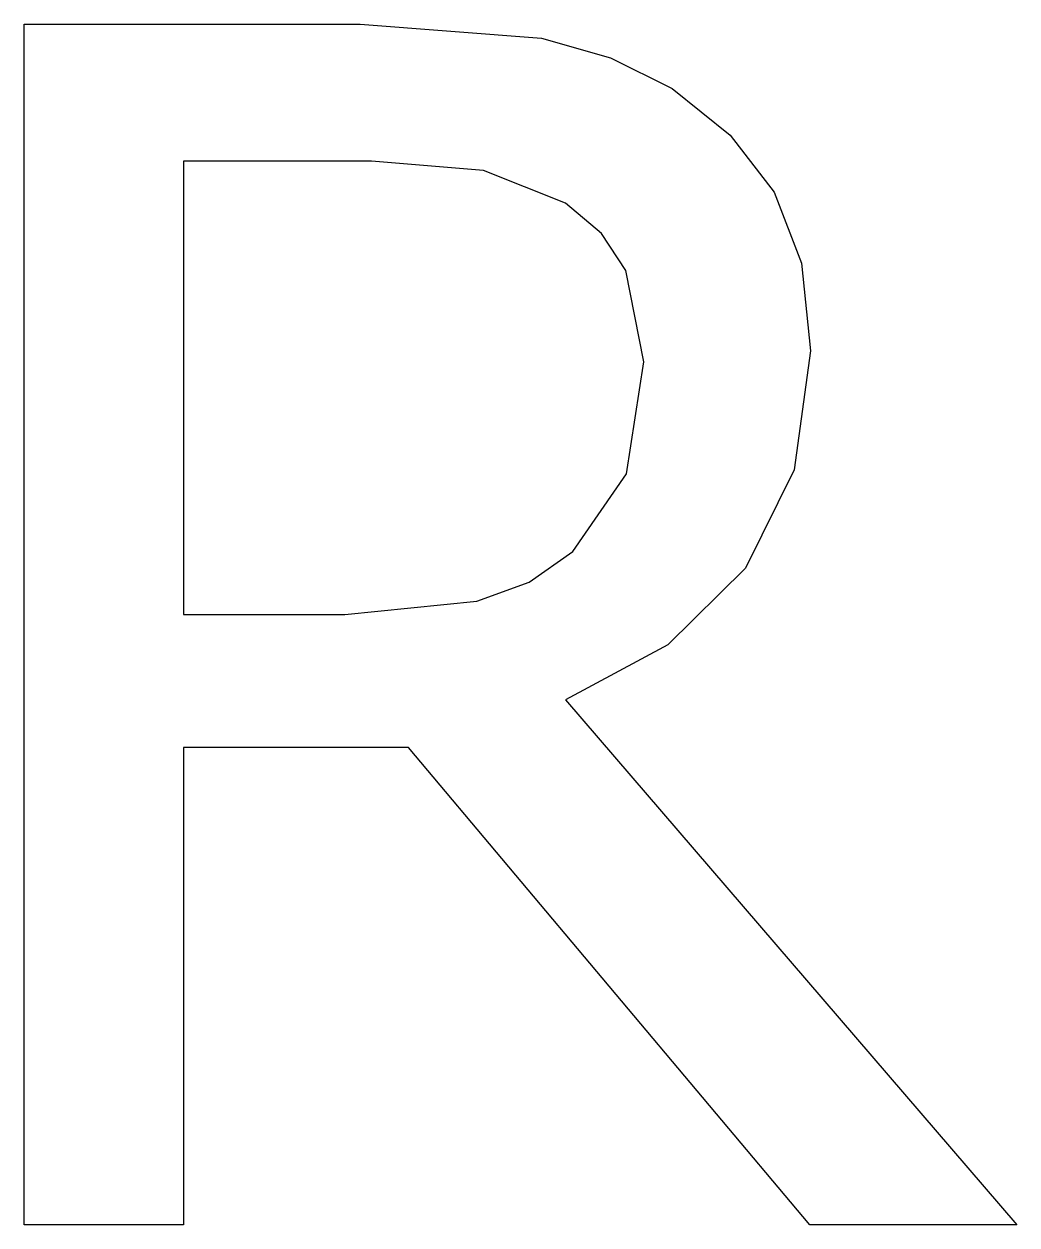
# Model space of a CAD drawing. Header units: metres. Extents: x -76 to 76, y 0 to 184.
import ezdxf

# ---------------------------------------------------------------- set-up
doc = ezdxf.new("R2010")
doc.units = ezdxf.units.M

msp = doc.modelspace()

# ---------------------------------------------------------------- linework, layer by layer
at = {"layer": 'COMPONENT0'}
for p, q in [((-75.99, 0), (-75.99, 183.68)), ((-75.99, 183.68), (-24.55, 183.68)), ((-24.55, 183.68), (3.21, 181.53)), ((3.21, 181.53), (13.75, 178.52)), ((13.75, 178.52), (23.19, 173.82)), ((23.19, 173.82), (32.09, 166.71)), ((32.09, 166.71), (38.8, 157.96)), ((-22.82, 162.71), (-51.56, 162.71)), ((-51.56, 162.71), (-51.56, 93.38)), ((-5.67, 161.29), (-22.82, 162.71)), ((6.91, 156.3), (-5.67, 161.29)), ((12.41, 151.63), (6.91, 156.3)), ((38.8, 157.96), (43.01, 147.12)), ((16.1, 146), (12.41, 151.63)), ((43.01, 147.12), (44.41, 133.72)), ((18.87, 132), (16.1, 146)), ((44.41, 133.72), (41.91, 115.48)), ((16.22, 114.91), (18.87, 132)), ((8.02, 103.01), (16.22, 114.91)), ((41.91, 115.48), (34.42, 100.48)), ((1.33, 98.33), (8.02, 103.01)), ((34.42, 100.48), (22.54, 88.74)), ((-6.66, 95.42), (1.33, 98.33)), ((-26.89, 93.38), (-6.66, 95.42)), ((-51.56, 93.38), (-26.89, 93.38)), ((22.54, 88.74), (6.91, 80.31)), ((6.91, 80.31), (75.99, 0)), ((-17.15, 73.03), (-51.56, 73.03)), ((-51.56, 73.03), (-51.56, 0)), ((44.29, 0), (-17.15, 73.03)), ((-51.56, 0), (-75.99, 0)), ((75.99, 0), (44.29, 0))]:
    msp.add_line(p, q, dxfattribs=at)

doc.saveas('drawing.dxf')
